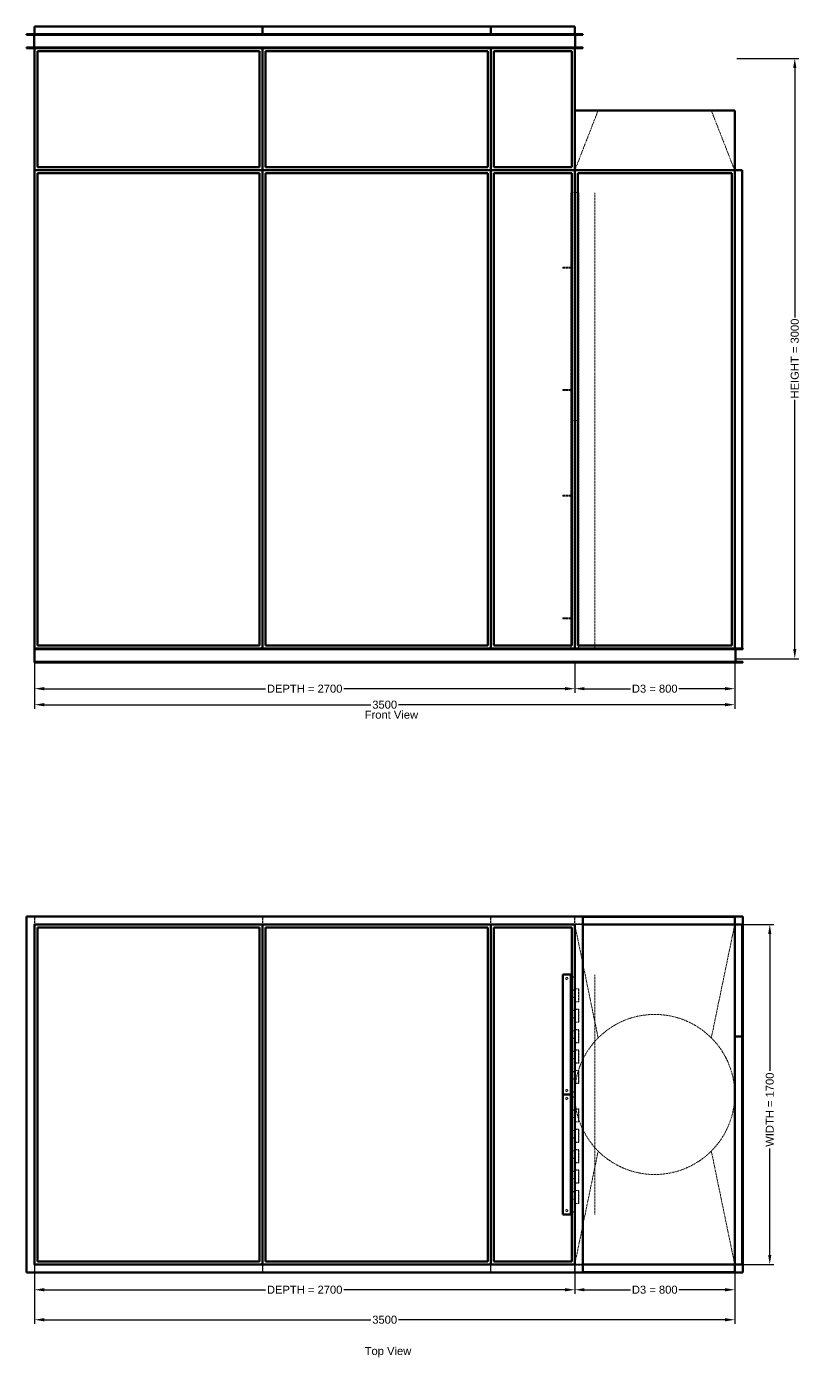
# Model space of a CAD drawing. Header units: millimetres. Extents: x 565 to 11446, y 270 to 7830.
# Drawn here: x 3701 to 7634, y 1052 to 7703 of the extents above; entities that cross this region are included whole.
import ezdxf

# ---------------------------------------------------------------- set-up
doc = ezdxf.new("R2010")
doc.units = ezdxf.units.MM
doc.linetypes.add('Hidden', pattern=[15, 5, -3, 5, -2])
for name, color, linetype, lineweight in [('Default', 7, 'Continuous', 50), ('Edges', 7, 'Hidden', 15), ('HiddenEdges', 2, 'Hidden', 15), ('HiddenSilhouettes', 2, 'Hidden', 15), ('HiddenWires', 7, 'Hidden', 15), ('Silhouettes', 7, 'Continuous', 50), ('Wires', 7, 'Hidden', 15)]:
    doc.layers.add(name, color=color, linetype=linetype, lineweight=lineweight)
doc.layers.add('Dimension', color=7, linetype='Continuous', lineweight=50, true_color=0x6495ed)
doc.styles.add('Default', font='arial.ttf')
doc.dimstyles.get("Standard").update_dxf_attribs({"dimtxt": 0.18, "dimasz": 0.18, "dimexe": 0.18, "dimexo": 0.0625, "dimgap": 0.09, "dimtad": 0, "dimtih": 1, "dimtoh": 1, "dimdec": 4, "dimzin": 0, "dimdsep": 46, "dimtxsty": 'Standard', "dimcen": 0.09, "dimadec": 0, "dimazin": 0, "dimtfac": 1, "dimtdec": 4, "dimtofl": 0, "dimtmove": 0, "dimatfit": 3, "dimfxl": 1, "dimtolj": 1, "dimtzin": 0, "dimarcsym": 0})

# ---------------------------------------------------------------- blocks, each defined once
blk = doc.blocks.new('Top')
at = {"layer": 'Edges'}
for points in [[(990, 656.4), (1067.2, 282.8)], [(1632.8, -282.8), (1750, -850)]]:
    blk.add_lwpolyline(points, dxfattribs=at)
for points in [[(1632.8, 282.8, 0), (1750, 850, 0)], [(990, -656.4, 0), (1067.2, -282.8, 0)]]:
    blk.add_polyline3d(points, dxfattribs=at)
for start, end in [(45, 135), (135, 154.1767), (315.00001, 45), (205.82331, 224.99999), (224.99999, 315.00001)]:
    blk.add_arc((1350, 0), 400, start, end, dxfattribs=at)
at = {"layer": 'HiddenEdges'}
blk.add_lwpolyline([(950, 850), (990, 656.4)], dxfattribs=at)
for points in [[(-1748.8, 850, 0), (-1748.8, 886.8, 0)], [(-1748.8, 886.8, 0), (-611.2, 886.8, 0)], [(-1735, 886.8, 0), (-1735, 888, 0)], [(-625, 886.8, 0), (-625, 888, 0)], [(-611.2, 850, 0), (-611.2, 886.8, 0)], [(-608.8, 850, 0), (-608.8, 886.8, 0)], [(-608.8, 886.8, 0), (528.8, 886.8, 0)], [(-595, 886.8, 0), (-595, 888, 0)], [(515, 886.8, 0), (515, 888, 0)], [(528.8, 850, 0), (528.8, 886.8, 0)], [(531.2, 850, 0), (531.2, 886.8, 0)], [(531.2, 886.8, 0), (948.8, 886.8, 0)], [(545, 886.8, 0), (545, 888, 0)], [(935, 886.8, 0), (935, 888, 0)], [(948.8, 850, 0), (948.8, 886.8, 0)], [(951.2, 886.8, 0), (1748.8, 886.8, 0)], [(951.2, 850, 0), (951.2, 886.8, 0)], [(965, 886.8, 0), (965, 888, 0)], [(1735, 886.8, 0), (1735, 888, 0)], [(1748.8, 850, 0), (1748.8, 886.8, 0)], [(-1753, -853, 0), (-1753, 853, 0)], [(-1753, 853, 0), (953, 853, 0)], [(-1750, 853, 0), (1753, 853, 0)], [(-1748.8, 848.8, 0), (-611.2, 848.8, 0)], [(-1748.8, -848.8, 0), (-1748.8, 848.8, 0)], [(-611.2, -848.8, 0), (-611.2, 848.8, 0)], [(-608.8, 848.8, 0), (528.8, 848.8, 0)], [(-608.8, -848.8, 0), (-608.8, 848.8, 0)], [(528.8, -848.8, 0), (528.8, 848.8, 0)], [(531.2, -848.8, 0), (531.2, 848.8, 0)], [(531.2, 848.8, 0), (948.8, 848.8, 0)], [(948.8, -848.8, 0), (948.8, 848.8, 0)], [(953, -853, 0), (953, 853, 0)], [(1750, 813.2, 0), (1751.2, 813.2, 0)], [(1751.2, 291.2, 0), (1751.2, 848.8, 0)], [(1751.2, 848.8, 0), (1786.8, 848.8, 0)], [(1753, -853, 0), (1753, 853, 0)], [(1750, 326.8, 0), (1751.2, 326.8, 0)], [(1751.2, 291.2, 0), (1786.8, 291.2, 0)], [(1751.2, -848.8, 0), (1751.2, 288.8, 0)], [(1751.2, 288.8, 0), (1786.8, 288.8, 0)], [(1750, 253.2, 0), (1751.2, 253.2, 0)], [(950, -850, 0), (990, -656.4, 0)], [(-1753, -853, 0), (953, -853, 0)], [(-1750, -853, 0), (1753, -853, 0)], [(-1748.8, -848.8, 0), (-611.2, -848.8, 0)], [(-1748.8, -886.8, 0), (-1748.8, -850, 0)], [(-611.2, -886.8, 0), (-611.2, -850, 0)], [(-608.8, -848.8, 0), (528.8, -848.8, 0)], [(-608.8, -886.8, 0), (-608.8, -850, 0)], [(528.8, -886.8, 0), (528.8, -850, 0)], [(531.2, -848.8, 0), (948.8, -848.8, 0)], [(531.2, -886.8, 0), (531.2, -850, 0)], [(948.8, -886.8, 0), (948.8, -850, 0)], [(951.2, -886.8, 0), (951.2, -850, 0)], [(1748.8, -886.8, 0), (1748.8, -850, 0)], [(1750, -813.2, 0), (1751.2, -813.2, 0)], [(1751.2, -848.8, 0), (1786.8, -848.8, 0)], [(-1748.8, -886.8, 0), (-611.2, -886.8, 0)], [(-1735, -888, 0), (-1735, -886.8, 0)], [(-625, -888, 0), (-625, -886.8, 0)], [(-608.8, -886.8, 0), (528.8, -886.8, 0)], [(-595, -888, 0), (-595, -886.8, 0)], [(515, -888, 0), (515, -886.8, 0)], [(531.2, -886.8, 0), (948.8, -886.8, 0)], [(545, -888, 0), (545, -886.8, 0)], [(935, -888, 0), (935, -886.8, 0)], [(951.2, -886.8, 0), (1748.8, -886.8, 0)], [(965, -888, 0), (965, -886.8, 0)], [(1735, -888, 0), (1735, -886.8, 0)]]:
    blk.add_polyline3d(points, dxfattribs=at)
blk.add_arc((1350, 0), 400, 154.1767, 205.82331, dxfattribs=at)
at = {"layer": 'HiddenSilhouettes'}
for points in [[(-1750, 850, 0), (-1750, 890, 0)], [(-1750, 850, 0), (-1750, 888, 0)], [(-1750, 888, 0), (-610, 888, 0)], [(-610, 850, 0), (-610, 888, 0)], [(-610, 888, 0), (530, 888, 0)], [(530, 850, 0), (530, 888, 0)], [(530, 888, 0), (950, 888, 0)], [(950, 850, 0), (950, 888, 0)], [(950, 888, 0), (990, 888, 0)], [(-1750, 851.2, 0), (-610, 851.2, 0)], [(-610, 851.2, 0), (530, 851.2, 0)], [(530, 851.2, 0), (950, 851.2, 0)], [(895, 850, 0), (1342.5, 850, 0)], [(950, 851.2, 0), (1750, 851.2, 0)], [(950, 850, 0), (990, 850, 0)], [(935, 587.5, 0), (950, 587.5, 0)], [(935, 586.3, 0), (950, 586.3, 0)], [(935, 522.7, 0), (950, 522.7, 0)], [(935, 521.5, 0), (950, 521.5, 0)], [(935, 485.5, 0), (950, 485.5, 0)], [(935, 484.3, 0), (950, 484.3, 0)], [(950, 528.5, 0), (970, 528.5, 0)], [(950, 527.3, 0), (968.8, 527.3, 0)], [(968.8, 463.7, 0), (968.8, 527.3, 0)], [(970, 462.5, 0), (970, 528.5, 0)], [(935, 420.7, 0), (950, 420.7, 0)], [(935, 419.5, 0), (950, 419.5, 0)], [(950, 463.7, 0), (968.8, 463.7, 0)], [(950, 462.5, 0), (970, 462.5, 0)], [(950, 426.5, 0), (970, 426.5, 0)], [(950, 425.3, 0), (968.8, 425.3, 0)], [(968.8, 361.7, 0), (968.8, 425.3, 0)], [(970, 360.5, 0), (970, 426.5, 0)], [(935, 383.5, 0), (950, 383.5, 0)], [(935, 382.3, 0), (950, 382.3, 0)], [(950, 361.7, 0), (968.8, 361.7, 0)], [(950, 360.5, 0), (970, 360.5, 0)], [(935, 318.7, 0), (950, 318.7, 0)], [(935, 317.5, 0), (950, 317.5, 0)], [(935, 281.5, 0), (950, 281.5, 0)], [(935, 280.3, 0), (950, 280.3, 0)], [(950, 324.5, 0), (970, 324.5, 0)], [(950, 323.3, 0), (968.8, 323.3, 0)], [(968.8, 259.7, 0), (968.8, 323.3, 0)], [(970, 258.5, 0), (970, 324.5, 0)], [(935, 216.7, 0), (950, 216.7, 0)], [(935, 215.5, 0), (950, 215.5, 0)], [(950, 259.7, 0), (968.8, 259.7, 0)], [(950, 258.5, 0), (970, 258.5, 0)], [(950, 222.5, 0), (970, 222.5, 0)], [(950, 221.3, 0), (968.8, 221.3, 0)], [(968.8, 157.7, 0), (968.8, 221.3, 0)], [(970, 156.5, 0), (970, 222.5, 0)], [(935, 179.5, 0), (950, 179.5, 0)], [(935, 178.3, 0), (950, 178.3, 0)], [(950, 157.7, 0), (968.8, 157.7, 0)], [(950, 156.5, 0), (970, 156.5, 0)], [(935, 114.7, 0), (950, 114.7, 0)], [(935, 113.5, 0), (950, 113.5, 0)], [(935, 77.5, 0), (950, 77.5, 0)], [(935, 76.3, 0), (950, 76.3, 0)], [(950, 120.5, 0), (970, 120.5, 0)], [(950, 119.3, 0), (968.8, 119.3, 0)], [(968.8, 55.7, 0), (968.8, 119.3, 0)], [(970, 54.5, 0), (970, 120.5, 0)], [(935, 12.7, 0), (950, 12.7, 0)], [(935, 11.5, 0), (950, 11.5, 0)], [(950, 55.7, 0), (968.8, 55.7, 0)], [(950, 54.5, 0), (970, 54.5, 0)], [(935, -12.5, 0), (950, -12.5, 0)], [(935, -13.7, 0), (950, -13.7, 0)], [(935, -77.3, 0), (950, -77.3, 0)], [(935, -78.5, 0), (950, -78.5, 0)], [(935, -114.5, 0), (950, -114.5, 0)], [(935, -115.7, 0), (950, -115.7, 0)], [(950, -71.5, 0), (970, -71.5, 0)], [(950, -72.7, 0), (968.8, -72.7, 0)], [(968.8, -136.3, 0), (968.8, -72.7, 0)], [(970, -137.5, 0), (970, -71.5, 0)], [(935, -179.3, 0), (950, -179.3, 0)], [(935, -180.5, 0), (950, -180.5, 0)], [(950, -136.3, 0), (968.8, -136.3, 0)], [(950, -137.5, 0), (970, -137.5, 0)], [(950, -173.5, 0), (970, -173.5, 0)], [(950, -174.7, 0), (968.8, -174.7, 0)], [(968.8, -238.3, 0), (968.8, -174.7, 0)], [(970, -239.5, 0), (970, -173.5, 0)], [(935, -216.5, 0), (950, -216.5, 0)], [(935, -217.7, 0), (950, -217.7, 0)], [(950, -238.3, 0), (968.8, -238.3, 0)], [(950, -239.5, 0), (970, -239.5, 0)], [(935, -281.3, 0), (950, -281.3, 0)], [(935, -282.5, 0), (950, -282.5, 0)], [(935, -318.5, 0), (950, -318.5, 0)], [(935, -319.7, 0), (950, -319.7, 0)], [(950, -275.5, 0), (970, -275.5, 0)], [(950, -276.7, 0), (968.8, -276.7, 0)], [(968.8, -340.3, 0), (968.8, -276.7, 0)], [(970, -341.5, 0), (970, -275.5, 0)], [(935, -383.3, 0), (950, -383.3, 0)], [(935, -384.5, 0), (950, -384.5, 0)], [(950, -340.3, 0), (968.8, -340.3, 0)], [(950, -341.5, 0), (970, -341.5, 0)], [(950, -377.5, 0), (970, -377.5, 0)], [(950, -378.7, 0), (968.8, -378.7, 0)], [(968.8, -442.3, 0), (968.8, -378.7, 0)], [(970, -443.5, 0), (970, -377.5, 0)], [(935, -420.5, 0), (950, -420.5, 0)], [(935, -421.7, 0), (950, -421.7, 0)], [(950, -442.3, 0), (968.8, -442.3, 0)], [(950, -443.5, 0), (970, -443.5, 0)], [(935, -485.3, 0), (950, -485.3, 0)], [(935, -486.5, 0), (950, -486.5, 0)], [(935, -522.5, 0), (950, -522.5, 0)], [(935, -523.7, 0), (950, -523.7, 0)], [(950, -479.5, 0), (970, -479.5, 0)], [(950, -480.7, 0), (968.8, -480.7, 0)], [(968.8, -544.3, 0), (968.8, -480.7, 0)], [(970, -545.5, 0), (970, -479.5, 0)], [(935, -587.3, 0), (950, -587.3, 0)], [(935, -588.5, 0), (950, -588.5, 0)], [(950, -544.3, 0), (968.8, -544.3, 0)], [(950, -545.5, 0), (970, -545.5, 0)], [(-1750, -848.8, 0), (-610, -848.8, 0)], [(-1750, -888, 0), (-1750, -850, 0)], [(-1750, -850, 0), (895, -850, 0)], [(-1750, -890, 0), (-1750, -850, 0)], [(-610, -848.8, 0), (530, -848.8, 0)], [(-610, -888, 0), (-610, -850, 0)], [(530, -848.8, 0), (950, -848.8, 0)], [(530, -888, 0), (530, -850, 0)], [(895, -850, 0), (1342.5, -850, 0)], [(950, -848.8, 0), (1750, -848.8, 0)], [(950, -888, 0), (950, -850, 0)], [(950, -850, 0), (990, -850, 0)], [(-1750, -888, 0), (-610, -888, 0)], [(-610, -888, 0), (530, -888, 0)], [(530, -888, 0), (950, -888, 0)], [(895, -890, 0), (990, -890, 0)], [(950, -888, 0), (990, -888, 0)]]:
    blk.add_polyline3d(points, dxfattribs=at)
at = {"layer": 'HiddenWires'}
for points in [[(1050, 0, 0), (1050, 600, 0)], [(1750, 222.5, 0), (1750, 445, 0)], [(1050, -600, 0), (1050, 0, 0)]]:
    blk.add_polyline3d(points, dxfattribs=at)
at = {"layer": 'Silhouettes'}
for points in [[(-1790, 890, 0), (990, 890, 0)], [(-1790, -890, 0), (-1790, 890, 0)], [(895, 890, 0), (1790, 890, 0)], [(990, -890, 0), (990, 890, 0)], [(990, 888, 0), (1750, 888, 0)], [(1750, 850, 0), (1750, 888, 0)], [(1790, -890, 0), (1790, 890, 0)], [(-1750, -850, 0), (-1750, 850, 0)], [(-1750, 850, 0), (-610, 850, 0)], [(-1750, 850, 0), (895, 850, 0)], [(-1735, -835, 0), (-1735, 835, 0)], [(-1735, 835, 0), (-625, 835, 0)], [(-625, -835, 0), (-625, 835, 0)], [(-610, -850, 0), (-610, 850, 0)], [(-610, 850, 0), (530, 850, 0)], [(-595, -835, 0), (-595, 835, 0)], [(-595, 835, 0), (515, 835, 0)], [(515, -835, 0), (515, 835, 0)], [(530, 850, 0), (950, 850, 0)], [(530, -850, 0), (530, 850, 0)], [(545, 835, 0), (935, 835, 0)], [(545, -835, 0), (545, 835, 0)], [(935, -835, 0), (935, 835, 0)], [(950, -850, 0), (950, 850, 0)], [(990, 850, 0), (1750, 850, 0)], [(1750, 850, 0), (1786.8, 850, 0)], [(1750, 290, 0), (1750, 850, 0)], [(1786.8, 290, 0), (1786.8, 850, 0)], [(890, 0, 0), (890, 600, 0)], [(890, 600, 0), (930, 600, 0)], [(930, 278.1, 0), (930, 600, 0)], [(930, 521.5, 0), (930, 587.5, 0)], [(930, 587.5, 0), (935, 587.5, 0)], [(931.2, 522.7, 0), (931.2, 586.3, 0)], [(931.2, 586.3, 0), (935, 586.3, 0)], [(930, 521.5, 0), (935, 521.5, 0)], [(930, 419.5, 0), (930, 485.5, 0)], [(930, 485.5, 0), (935, 485.5, 0)], [(931.2, 522.7, 0), (935, 522.7, 0)], [(931.2, 420.7, 0), (931.2, 484.3, 0)], [(931.2, 484.3, 0), (935, 484.3, 0)], [(930, 419.5, 0), (935, 419.5, 0)], [(931.2, 420.7, 0), (935, 420.7, 0)], [(930, 317.5, 0), (930, 383.5, 0)], [(930, 383.5, 0), (935, 383.5, 0)], [(931.2, 318.7, 0), (931.2, 382.3, 0)], [(931.2, 382.3, 0), (935, 382.3, 0)], [(930, 317.5, 0), (935, 317.5, 0)], [(930, 215.5, 0), (930, 281.5, 0)], [(930, 281.5, 0), (935, 281.5, 0)], [(931.2, 318.7, 0), (935, 318.7, 0)], [(931.2, 216.7, 0), (931.2, 280.3, 0)], [(931.2, 280.3, 0), (935, 280.3, 0)], [(1750, 290, 0), (1786.8, 290, 0)], [(1750, -850, 0), (1750, 290, 0)], [(1786.8, -850, 0), (1786.8, 290, 0)], [(930, 0, 0), (930, 222.5, 0)], [(930, 215.5, 0), (935, 215.5, 0)], [(931.2, 216.7, 0), (935, 216.7, 0)], [(930, 113.5, 0), (930, 179.5, 0)], [(930, 179.5, 0), (935, 179.5, 0)], [(931.2, 114.7, 0), (931.2, 178.3, 0)], [(931.2, 178.3, 0), (935, 178.3, 0)], [(930, 113.5, 0), (935, 113.5, 0)], [(930, 11.5, 0), (930, 77.5, 0)], [(930, 77.5, 0), (935, 77.5, 0)], [(931.2, 114.7, 0), (935, 114.7, 0)], [(931.2, 12.7, 0), (931.2, 76.3, 0)], [(931.2, 76.3, 0), (935, 76.3, 0)], [(890, -600, 0), (890, 0, 0)], [(890, 0, 0), (930, 0, 0)], [(930, 11.5, 0), (935, 11.5, 0)], [(930, -222.5, 0), (930, 0, 0)], [(931.2, 12.7, 0), (935, 12.7, 0)], [(930, -78.5, 0), (930, -12.5, 0)], [(930, -12.5, 0), (935, -12.5, 0)], [(931.2, -77.3, 0), (931.2, -13.7, 0)], [(931.2, -13.7, 0), (935, -13.7, 0)], [(930, -78.5, 0), (935, -78.5, 0)], [(930, -180.5, 0), (930, -114.5, 0)], [(930, -114.5, 0), (935, -114.5, 0)], [(931.2, -77.3, 0), (935, -77.3, 0)], [(931.2, -179.3, 0), (931.2, -115.7, 0)], [(931.2, -115.7, 0), (935, -115.7, 0)], [(930, -180.5, 0), (935, -180.5, 0)], [(931.2, -179.3, 0), (935, -179.3, 0)], [(930, -282.5, 0), (930, -216.5, 0)], [(930, -216.5, 0), (935, -216.5, 0)], [(931.2, -281.3, 0), (931.2, -217.7, 0)], [(931.2, -217.7, 0), (935, -217.7, 0)], [(930, -600, 0), (930, -278.1, 0)], [(930, -282.5, 0), (935, -282.5, 0)], [(930, -384.5, 0), (930, -318.5, 0)], [(930, -318.5, 0), (935, -318.5, 0)], [(931.2, -281.3, 0), (935, -281.3, 0)], [(931.2, -383.3, 0), (931.2, -319.7, 0)], [(931.2, -319.7, 0), (935, -319.7, 0)], [(930, -384.5, 0), (935, -384.5, 0)], [(931.2, -383.3, 0), (935, -383.3, 0)], [(930, -486.5, 0), (930, -420.5, 0)], [(930, -420.5, 0), (935, -420.5, 0)], [(931.2, -485.3, 0), (931.2, -421.7, 0)], [(931.2, -421.7, 0), (935, -421.7, 0)], [(930, -486.5, 0), (935, -486.5, 0)], [(930, -588.5, 0), (930, -522.5, 0)], [(930, -522.5, 0), (935, -522.5, 0)], [(931.2, -485.3, 0), (935, -485.3, 0)], [(931.2, -587.3, 0), (931.2, -523.7, 0)], [(931.2, -523.7, 0), (935, -523.7, 0)], [(930, -588.5, 0), (935, -588.5, 0)], [(931.2, -587.3, 0), (935, -587.3, 0)], [(890, -600, 0), (930, -600, 0)], [(-1750, -850, 0), (-610, -850, 0)], [(-1735, -835, 0), (-625, -835, 0)], [(-610, -850, 0), (530, -850, 0)], [(-595, -835, 0), (515, -835, 0)], [(530, -850, 0), (950, -850, 0)], [(545, -835, 0), (935, -835, 0)], [(990, -850, 0), (1750, -850, 0)], [(1750, -888, 0), (1750, -850, 0)], [(1750, -850, 0), (1786.8, -850, 0)], [(-1790, -890, 0), (990, -890, 0)], [(990, -888, 0), (1750, -888, 0)], [(990, -890, 0), (1790, -890, 0)]]:
    blk.add_polyline3d(points, dxfattribs=at)
for points in [[(-1750, 890, 0)], [(1750, 851.2, 0)], [(0, -850, 0)]]:
    blk.add_polyline3d(points, close=True, dxfattribs=at)
at = {"layer": 'Wires'}
for centre in [(910, 580), (910, 20), (910, -20), (910, -580)]:
    blk.add_circle(centre, 5, dxfattribs=at)
blk = doc.blocks.new('Front')
at = {"layer": 'Edges'}
for points in [[(950.5, 871, 0), (1067.2, 1169.8, 0)], [(1632.8, 1169.8, 0), (1749.5, 871, 0)]]:
    blk.add_polyline3d(points, dxfattribs=at)
at = {"layer": 'HiddenEdges'}
blk.add_lwpolyline([(950, 869.8), (950.5, 871)], dxfattribs=at)
for points in [[(-1750, 1481, 0), (-1750, 1551, 0)], [(-1748.8, 1551, 0), (-1748.8, 1587.8, 0)], [(-1748.8, 1587.8, 0), (-611.2, 1587.8, 0)], [(-1735, 1587.8, 0), (-1735, 1589, 0)], [(-625, 1587.8, 0), (-625, 1589, 0)], [(-611.2, 1551, 0), (-611.2, 1587.8, 0)], [(-608.8, 1551, 0), (-608.8, 1587.8, 0)], [(-608.8, 1587.8, 0), (528.8, 1587.8, 0)], [(-595, 1587.8, 0), (-595, 1589, 0)], [(515, 1587.8, 0), (515, 1589, 0)], [(528.8, 1551, 0), (528.8, 1587.8, 0)], [(531.2, 1587.8, 0), (948.8, 1587.8, 0)], [(531.2, 1551, 0), (531.2, 1587.8, 0)], [(545, 1587.8, 0), (545, 1589, 0)], [(935, 1587.8, 0), (935, 1589, 0)], [(948.8, 1551, 0), (948.8, 1587.8, 0)], [(950, 1481, 0), (950, 1551, 0)], [(-1748.8, 1479.8, 0), (-611.2, 1479.8, 0)], [(-1748.8, 872.2, 0), (-1748.8, 1479.8, 0)], [(-611.2, 872.2, 0), (-611.2, 1479.8, 0)], [(-608.8, 872.2, 0), (-608.8, 1479.8, 0)], [(-608.8, 1479.8, 0), (528.8, 1479.8, 0)], [(528.8, 872.2, 0), (528.8, 1479.8, 0)], [(531.2, 872.2, 0), (531.2, 1479.8, 0)], [(531.2, 1479.8, 0), (948.8, 1479.8, 0)], [(948.8, 872.2, 0), (948.8, 1479.8, 0)], [(-1748.8, 872.2, 0), (-611.2, 872.2, 0)], [(-1748.8, 869.8, 0), (-611.2, 869.8, 0)], [(-1748.8, -1517.8, 0), (-1748.8, 869.8, 0)], [(-611.2, -1517.8, 0), (-611.2, 869.8, 0)], [(-608.8, 872.2, 0), (528.8, 872.2, 0)], [(-608.8, 869.8, 0), (528.8, 869.8, 0)], [(-608.8, -1517.8, 0), (-608.8, 869.8, 0)], [(528.8, -1517.8, 0), (528.8, 869.8, 0)], [(531.2, 872.2, 0), (948.8, 872.2, 0)], [(531.2, -1517.8, 0), (531.2, 869.8, 0)], [(531.2, 869.8, 0), (948.8, 869.8, 0)], [(948.8, -1517.8, 0), (948.8, 869.8, 0)], [(951.2, -1517.8, 0), (951.2, 869.8, 0)], [(951.2, 869.8, 0), (1748.8, 869.8, 0)], [(1748.8, -1517.8, 0), (1748.8, 869.8, 0)], [(1749.5, 871, 0), (1750, 869.8, 0)], [(1751.2, -1517.8, 0), (1751.2, 869.8, 0)], [(1751.2, 869.8, 0), (1786.8, 869.8, 0)], [(1750, 834.2, 0), (1751.2, 834.2, 0)], [(930, -380.2, 0), (930, 759.8, 0)], [(931.2, -380.2, 0), (931.2, 759.8, 0)], [(970, -380.2, 0), (970, 759.8, 0)], [(930, -1520.2, 0), (930, -380.2, 0)], [(970, -1520.2, 0), (970, -380.2, 0)], [(-1750, -1589, 0), (-1750, -1519, 0)], [(-1748.8, -1517.8, 0), (-611.2, -1517.8, 0)], [(-608.8, -1517.8, 0), (528.8, -1517.8, 0)], [(531.2, -1517.8, 0), (948.8, -1517.8, 0)], [(951.2, -1517.8, 0), (1748.8, -1517.8, 0)], [(1750, -1482.2, 0), (1751.2, -1482.2, 0)], [(1750, -1589, 0), (1750, -1519, 0)], [(1751.2, -1517.8, 0), (1786.8, -1517.8, 0)]]:
    blk.add_polyline3d(points, dxfattribs=at)
at = {"layer": 'HiddenSilhouettes'}
for points in [[(950, 869.8), (950, 871)], [(1750, 871), (1750, 869.8)]]:
    blk.add_lwpolyline(points, dxfattribs=at)
for points in [[(-1753, 1548, 0)], [(953, 1548, 0)], [(1753, -1522, 0)]]:
    blk.add_polyline3d(points, close=True, dxfattribs=at)
for points in [[(-1750, 1481, 0), (-1750, 1481, 0)], [(-1750, 869.8, 0), (-1750, 1479.8, 0)], [(-1750, 1479.8, 0), (-610, 1479.8, 0)], [(-610, 1481, 0), (-610, 1481, 0)], [(-610, 1479.8, 0), (530, 1479.8, 0)], [(530, 1481, 0), (530, 1481, 0)], [(530, 1479.8, 0), (950, 1479.8, 0)], [(950, 1481, 0), (950, 1481, 0)], [(-610, 871, 0), (-610, 1191.7, 0)], [(-1750, 869.8, 0), (-610, 869.8, 0)], [(-610, 869.8, 0), (530, 869.8, 0)], [(530, 869.8, 0), (530, 871, 0)], [(530, 869.8, 0), (950, 869.8, 0)], [(950, 869.8, 0), (950, 871, 0)], [(950, 869.8, 0), (1750, 869.8, 0)], [(930, 759.8, 0), (950, 759.8, 0)], [(950, 759.8, 0), (970, 759.8, 0)], [(968.8, -380.2, 0), (968.8, 759.8, 0)], [(890, 381.8, 0), (890, 386.8, 0)], [(890, 386.8, 0), (930, 386.8, 0)], [(890, 381.8, 0), (930, 381.8, 0)], [(930, 381.8, 0), (930, 386.8, 0)], [(-1750, -1520.2, 0), (-1750, 0, 0)], [(890, -230.2, 0), (890, -225.2, 0)], [(890, -225.2, 0), (930, -225.2, 0)], [(890, -230.2, 0), (930, -230.2, 0)], [(905, -230.2, 0), (905, -225.2, 0)], [(915, -230.2, 0), (915, -225.2, 0)], [(930, -230.2, 0), (930, -225.2, 0)], [(930, -380.2, 0), (950, -380.2, 0)], [(931.2, -1520.2, 0), (931.2, -380.2, 0)], [(950, -380.2, 0), (970, -380.2, 0)], [(968.8, -1520.2, 0), (968.8, -380.2, 0)], [(530, -1520.2, 0), (530, -794.5, 0)], [(890, -758.2, 0), (890, -753.2, 0)], [(890, -753.2, 0), (930, -753.2, 0)], [(890, -758.2, 0), (930, -758.2, 0)], [(930, -758.2, 0), (930, -753.2, 0)], [(950, -1520.2, 0), (950, -1191.8, 0)], [(890, -1370.2, 0), (890, -1365.2, 0)], [(890, -1365.2, 0), (930, -1365.2, 0)], [(890, -1370.2, 0), (930, -1370.2, 0)], [(905, -1370.2, 0), (905, -1365.2, 0)], [(915, -1370.2, 0), (915, -1365.2, 0)], [(930, -1370.2, 0), (930, -1365.2, 0)], [(-1750, -1520.2, 0), (-610, -1520.2, 0)], [(-610, -1520.2, 0), (-610, -1519, 0)], [(-610, -1520.2, 0), (530, -1520.2, 0)], [(530, -1520.2, 0), (950, -1520.2, 0)], [(950, -1520.2, 0), (1750, -1520.2, 0)], [(1750, -1520.2, 0), (1750, -1519, 0)]]:
    blk.add_polyline3d(points, dxfattribs=at)
at = {"layer": 'HiddenWires'}
for points in [[(1050, -380.2, 0), (1050, 759.8, 0)], [(1050, -1520.2, 0), (1050, -380.2, 0)]]:
    blk.add_polyline3d(points, dxfattribs=at)
at = {"layer": 'Silhouettes'}
for points in [[(-1750, 1551), (-1750, 1589)], [(950, 871), (950.3, 1169.8)], [(1749.7, 1169.8), (1750, 871)]]:
    blk.add_lwpolyline(points, dxfattribs=at)
for points in [[(-1790, 1551, 0), (990, 1551, 0)], [(-1790, 1548, 0), (-1790, 1551, 0)], [(-1790, 1548, 0), (990, 1548, 0)], [(-1753, 1484, 0), (-1753, 1548, 0)], [(-1750, 1589, 0), (-610, 1589, 0)], [(-610, 1589, 0), (530, 1589, 0)], [(-610, 1551, 0), (-610, 1589, 0)], [(530, 1589, 0), (950, 1589, 0)], [(530, 1551, 0), (530, 1589, 0)], [(950, 1551, 0), (950, 1589, 0)], [(953, 1484, 0), (953, 1548, 0)], [(990, 1548, 0), (990, 1551, 0)], [(-1790, 1481, 0), (-1790, 1484, 0)], [(-1790, 1484, 0), (990, 1484, 0)], [(-1790, 1481, 0), (990, 1481, 0)], [(-1750, 871, 0), (-1750, 1481, 0)], [(-1735, 886, 0), (-1735, 1466, 0)], [(-1735, 1466, 0), (-625, 1466, 0)], [(-625, 886, 0), (-625, 1466, 0)], [(-610, 871, 0), (-610, 1481, 0)], [(-595, 1466, 0), (515, 1466, 0)], [(-595, 886, 0), (-595, 1466, 0)], [(515, 886, 0), (515, 1466, 0)], [(530, 871, 0), (530, 1481, 0)], [(545, 1466, 0), (935, 1466, 0)], [(545, 886, 0), (545, 1466, 0)], [(935, 886, 0), (935, 1466, 0)], [(950, 871, 0), (950, 1481, 0)], [(990, 1481, 0), (990, 1484, 0)], [(530, 871, 0), (530, 1191.7, 0)], [(950.3, 1169.8, 0), (1067.2, 1169.8, 0)], [(1067.2, 1169.8, 0), (1632.8, 1169.8, 0)], [(1632.8, 1169.8, 0), (1749.7, 1169.8, 0)], [(950, 871, 0), (950, 993.1, 0)], [(-1750, -1519, 0), (-1750, 871, 0)], [(-1750, 871, 0), (-1750, 871, 0)], [(-1750, 871, 0), (-610, 871, 0)], [(-1735, 886, 0), (-625, 886, 0)], [(-610, -1519, 0), (-610, 871, 0)], [(-610, 869.8, 0), (-610, 871, 0)], [(-610, 871, 0), (530, 871, 0)], [(-595, 886, 0), (515, 886, 0)], [(530, -1519, 0), (530, 871, 0)], [(530, 871, 0), (950, 871, 0)], [(545, 886, 0), (935, 886, 0)], [(950, 871, 0), (1750, 871, 0)], [(950, -1519, 0), (950, 871, 0)], [(1750, -1519, 0), (1750, 871, 0)], [(1750, 871, 0), (1786.8, 871, 0)], [(1786.8, -1519, 0), (1786.8, 871, 0)], [(-1735, -1504, 0), (-1735, 856, 0)], [(-1735, 856, 0), (-625, 856, 0)], [(-625, -1504, 0), (-625, 856, 0)], [(-595, 856, 0), (515, 856, 0)], [(-595, -1504, 0), (-595, 856, 0)], [(515, -1504, 0), (515, 856, 0)], [(545, -1504, 0), (545, 856, 0)], [(545, 856, 0), (935, 856, 0)], [(935, -1504, 0), (935, 856, 0)], [(965, 856, 0), (1735, 856, 0)], [(965, -1504, 0), (965, 856, 0)], [(1735, -1504, 0), (1735, 856, 0)], [(-610, -1519, 0), (-610, 0, 0)], [(1750, -1519, 0), (1750, -1191.8, 0)], [(-1750, -1519, 0), (1790, -1519, 0)], [(-1750, -1522, 0), (-1750, -1519, 0)], [(-1750, -1522, 0), (1790, -1522, 0)], [(-1750, -1586, 0), (-1750, -1522, 0)], [(-1735, -1504, 0), (-625, -1504, 0)], [(-595, -1504, 0), (515, -1504, 0)], [(545, -1504, 0), (935, -1504, 0)], [(965, -1504, 0), (1735, -1504, 0)], [(1753, -1586, 0), (1753, -1522, 0)], [(1790, -1522, 0), (1790, -1519, 0)], [(-1750, -1589, 0), (-1750, -1586, 0)], [(-1750, -1586, 0), (1790, -1586, 0)], [(-1750, -1589, 0), (1790, -1589, 0)], [(1790, -1589, 0), (1790, -1586, 0)]]:
    blk.add_polyline3d(points, dxfattribs=at)
for points in [[(530, 1479.8, 0)], [(950, 1479.8, 0)], [(-610, 869.8, 0)], [(1750, 869.8, 0)]]:
    blk.add_polyline3d(points, close=True, dxfattribs=at)
blk = doc.blocks.new('*D4')
at = {"layer": 'Defpoints', "color": 0}
for p in [(3741, 2366), (7241, 2366), (7241, 1240)]:
    blk.add_point(p, dxfattribs=at)
at = {"layer": 'Dimension', "color": 0, "lineweight": -2}
for p, q in [((3741, 2356), (3741, 1220)), ((7241, 2356), (7241, 1220)), ((3789, 1240), (5421.4, 1240)), ((7193, 1240), (5560.6, 1240))]:
    blk.add_line(p, q, dxfattribs=at)
at = {"layer": 'Dimension', "color": 0}
for points in [[(3789, 1248), (3789, 1232), (3741, 1240)], [(7193, 1232), (7193, 1248), (7241, 1240)]]:
    blk.add_solid(points, dxfattribs=at)
at = {"layer": 'Dimension', "color": 0, "insert": (5491, 1240), "char_height": 40, "attachment_point": 5, "style": 'Default'}
blk.add_mtext('\\A1;3500', dxfattribs=at)
blk = doc.blocks.new('*D5')
at = {"layer": 'Defpoints', "color": 0}
for p in [(3741, 2366), (6441, 2366), (6441, 1390)]:
    blk.add_point(p, dxfattribs=at)
at = {"layer": 'Dimension', "color": 0, "lineweight": -2}
for p, q in [((3741, 2356), (3741, 1370)), ((6441, 2356), (6441, 1370)), ((3789, 1390), (4895.8, 1390)), ((6393, 1390), (5286.2, 1390))]:
    blk.add_line(p, q, dxfattribs=at)
at = {"layer": 'Dimension', "color": 0}
for points in [[(3789, 1398), (3789, 1382), (3741, 1390)], [(6393, 1382), (6393, 1398), (6441, 1390)]]:
    blk.add_solid(points, dxfattribs=at)
at = {"layer": 'Dimension', "color": 0, "insert": (5091, 1390), "char_height": 40, "attachment_point": 5, "style": 'Default'}
blk.add_mtext('\\A1;DEPTH = 2700', dxfattribs=at)
blk = doc.blocks.new('*D6')
at = {"layer": 'Defpoints', "color": 0}
for p in [(6441, 2366), (7241, 2366), (7241, 1390)]:
    blk.add_point(p, dxfattribs=at)
at = {"layer": 'Dimension', "color": 0, "lineweight": -2}
for p, q in [((6441, 2356), (6441, 1370)), ((7241, 2356), (7241, 1370)), ((6489, 1390), (6720.3, 1390)), ((7193, 1390), (6961.7, 1390))]:
    blk.add_line(p, q, dxfattribs=at)
at = {"layer": 'Dimension', "color": 0}
for points in [[(6489, 1398), (6489, 1382), (6441, 1390)], [(7193, 1382), (7193, 1398), (7241, 1390)]]:
    blk.add_solid(points, dxfattribs=at)
at = {"layer": 'Dimension', "color": 0, "insert": (6841, 1390), "char_height": 40, "attachment_point": 5, "style": 'Default'}
blk.add_mtext('\\A1;D3 = 800', dxfattribs=at)
blk = doc.blocks.new('*D7')
at = {"layer": 'Defpoints', "color": 0}
for p in [(7241, 3216), (7416, 3216), (7241, 1516)]:
    blk.add_point(p, dxfattribs=at)
at = {"layer": 'Dimension', "color": 0, "lineweight": -2}
for p, q in [((7251, 3216), (7436, 3216)), ((7416, 3168), (7416, 2483.9)), ((7416, 1564), (7416, 2096.1)), ((7251, 1516), (7436, 1516))]:
    blk.add_line(p, q, dxfattribs=at)
at = {"layer": 'Dimension', "color": 0}
for points in [[(7424, 3168), (7408, 3168), (7416, 3216)], [(7408, 1564), (7424, 1564), (7416, 1516)]]:
    blk.add_solid(points, dxfattribs=at)
at = {"layer": 'Dimension', "color": 0, "insert": (7416, 2290), "char_height": 40, "attachment_point": 5, "rotation": 90, "style": 'Default'}
blk.add_mtext('\\A1;WIDTH = 1700', dxfattribs=at)
blk = doc.blocks.new('*D8')
at = {"layer": 'Defpoints', "color": 0}
for p in [(3741, 4544), (6441, 4544), (6441, 4394)]:
    blk.add_point(p, dxfattribs=at)
at = {"layer": 'Dimension', "color": 0, "lineweight": -2}
for p, q in [((3741, 4534), (3741, 4374)), ((6441, 4534), (6441, 4374)), ((3789, 4394), (4895.8, 4394)), ((6393, 4394), (5286.2, 4394))]:
    blk.add_line(p, q, dxfattribs=at)
at = {"layer": 'Dimension', "color": 0}
for points in [[(3789, 4402), (3789, 4386), (3741, 4394)], [(6393, 4386), (6393, 4402), (6441, 4394)]]:
    blk.add_solid(points, dxfattribs=at)
at = {"layer": 'Dimension', "color": 0, "insert": (5091, 4394), "char_height": 40, "attachment_point": 5, "style": 'Default'}
blk.add_mtext('\\A1;DEPTH = 2700', dxfattribs=at)
blk = doc.blocks.new('*D9')
at = {"layer": 'Defpoints', "color": 0}
for p in [(6441, 4544), (7241, 4544), (7241, 4394)]:
    blk.add_point(p, dxfattribs=at)
at = {"layer": 'Dimension', "color": 0, "lineweight": -2}
for p, q in [((6441, 4534), (6441, 4374)), ((7241, 4534), (7241, 4374)), ((6489, 4394), (6720.3, 4394)), ((7193, 4394), (6961.7, 4394))]:
    blk.add_line(p, q, dxfattribs=at)
at = {"layer": 'Dimension', "color": 0}
for points in [[(6489, 4402), (6489, 4386), (6441, 4394)], [(7193, 4386), (7193, 4402), (7241, 4394)]]:
    blk.add_solid(points, dxfattribs=at)
at = {"layer": 'Dimension', "color": 0, "insert": (6841, 4394), "char_height": 40, "attachment_point": 5, "style": 'Default'}
blk.add_mtext('\\A1;D3 = 800', dxfattribs=at)
blk = doc.blocks.new('*D10')
at = {"layer": 'Defpoints', "color": 0}
for p in [(3741, 4544), (7241, 4544), (7241, 4314)]:
    blk.add_point(p, dxfattribs=at)
at = {"layer": 'Dimension', "color": 0, "lineweight": -2}
for p, q in [((3741, 4534), (3741, 4294)), ((7241, 4534), (7241, 4294)), ((3789, 4314), (5421.4, 4314)), ((7193, 4314), (5560.6, 4314))]:
    blk.add_line(p, q, dxfattribs=at)
at = {"layer": 'Dimension', "color": 0}
for points in [[(3789, 4322), (3789, 4306), (3741, 4314)], [(7193, 4306), (7193, 4322), (7241, 4314)]]:
    blk.add_solid(points, dxfattribs=at)
at = {"layer": 'Dimension', "color": 0, "insert": (5491, 4314), "char_height": 40, "attachment_point": 5, "style": 'Default'}
blk.add_mtext('\\A1;3500', dxfattribs=at)
blk = doc.blocks.new('*D11')
at = {"layer": 'Defpoints', "color": 0}
for p in [(7241, 7544), (7541, 7544), (7241, 4544)]:
    blk.add_point(p, dxfattribs=at)
at = {"layer": 'Dimension', "color": 0, "lineweight": -2}
for p, q in [((7251, 7544), (7561, 7544)), ((7541, 7496), (7541, 6250)), ((7541, 4592), (7541, 5838)), ((7251, 4544), (7561, 4544))]:
    blk.add_line(p, q, dxfattribs=at)
at = {"layer": 'Dimension', "color": 0}
for points in [[(7549, 7496), (7533, 7496), (7541, 7544)], [(7533, 4592), (7549, 4592), (7541, 4544)]]:
    blk.add_solid(points, dxfattribs=at)
at = {"layer": 'Dimension', "color": 0, "insert": (7541, 6044), "char_height": 40, "attachment_point": 5, "rotation": 90, "style": 'Default'}
blk.add_mtext('\\A1;HEIGHT = 3000', dxfattribs=at)

msp = doc.modelspace()

# ---------------------------------------------------------------- block references
at = {"layer": 'Default'}
for name, p in [('Front', (5491, 6114)), ('Top', (5491, 2366))]:
    msp.add_blockref(name, p, dxfattribs=at)

# ---------------------------------------------------------------- texts
at = {"layer": 'Dimension', "style": 'Default'}
for s, p in [('Front View', (5391, 4244)), ('Top View', (5391, 1064))]:
    msp.add_text(s, height=40, dxfattribs=at).set_placement(p)

# ---------------------------------------------------------------- dimensions: what is measured, and where the dimension line sits
at = {"layer": 'Dimension'}
for base, p1, p2, text, picture, middle in [((7541, 7544), (7241, 4544), (7241, 7544), 'HEIGHT = <>', '*D11', (7541, 6044)), ((7416, 3216), (7241, 1516), (7241, 3216), 'WIDTH = <>', '*D7', (7416, 2290))]:
    dim = msp.add_linear_dim(base=base, p1=p1, p2=p2, angle=90, text=text, dimstyle='Standard', override={"dimscale": 1, "dimtxt": 40, "dimasz": 48, "dimexe": 20, "dimexo": 10, "dimgap": 10, "dimtad": 0, "dimjust": 0, "dimtih": 0, "dimtoh": 0, "dimdec": 3, "dimlfac": 1, "dimzin": 8, "dimlunit": 2, "dimpost": '', "dimtxsty": 'Default', "dimsah": 0, "dimse1": 0, "dimse2": 0, "dimclrt": 0, "dimtol": 0, "dimlim": 0, "dimtp": 0, "dimtm": 0, "dimtfac": 1, "dimtdec": 3, "dimtix": 0, "dimtzin": 8}, dxfattribs=at)
    dim.commit()
    dim.dimension.update_dxf_attribs({"geometry": picture, "text_midpoint": middle, "dimtype": 160})
for base, p1, p2, text, picture, middle in [((6441, 4394), (3741, 4544), (6441, 4544), 'DEPTH = <>', '*D8', (5091, 4394)), ((7241, 4394), (6441, 4544), (7241, 4544), 'D3 = <>', '*D9', (6841, 4394)), ((6441, 1390), (3741, 2366), (6441, 2366), 'DEPTH = <>', '*D5', (5091, 1390)), ((7241, 1390), (6441, 2366), (7241, 2366), 'D3 = <>', '*D6', (6841, 1390))]:
    dim = msp.add_linear_dim(base=base, p1=p1, p2=p2, text=text, dimstyle='Standard', override={"dimscale": 1, "dimtxt": 40, "dimasz": 48, "dimexe": 20, "dimexo": 10, "dimgap": 10, "dimtad": 0, "dimjust": 0, "dimtih": 0, "dimtoh": 0, "dimdec": 3, "dimlfac": 1, "dimzin": 8, "dimlunit": 2, "dimpost": '', "dimtxsty": 'Default', "dimsah": 0, "dimse1": 0, "dimse2": 0, "dimclrt": 0, "dimtol": 0, "dimlim": 0, "dimtp": 0, "dimtm": 0, "dimtfac": 1, "dimtdec": 3, "dimtix": 0, "dimtzin": 8}, dxfattribs=at)
    dim.commit()
    dim.dimension.update_dxf_attribs({"geometry": picture, "text_midpoint": middle, "dimtype": 160})
for base, p1, p2, picture, middle in [((7241, 4314), (3741, 4544), (7241, 4544), '*D10', (5491, 4314)), ((7241, 1240), (3741, 2366), (7241, 2366), '*D4', (5491, 1240))]:
    dim = msp.add_linear_dim(base=base, p1=p1, p2=p2, dimstyle='Standard', override={"dimscale": 1, "dimtxt": 40, "dimasz": 48, "dimexe": 20, "dimexo": 10, "dimgap": 10, "dimtad": 0, "dimjust": 0, "dimtih": 0, "dimtoh": 0, "dimdec": 3, "dimlfac": 1, "dimzin": 8, "dimlunit": 2, "dimpost": '', "dimtxsty": 'Default', "dimsah": 0, "dimse1": 0, "dimse2": 0, "dimclrt": 0, "dimtol": 0, "dimlim": 0, "dimtp": 0, "dimtm": 0, "dimtfac": 1, "dimtdec": 3, "dimtix": 0, "dimtzin": 8}, dxfattribs=at)
    dim.commit()
    dim.dimension.update_dxf_attribs({"geometry": picture, "text_midpoint": middle, "dimtype": 160})

doc.saveas('drawing.dxf')
